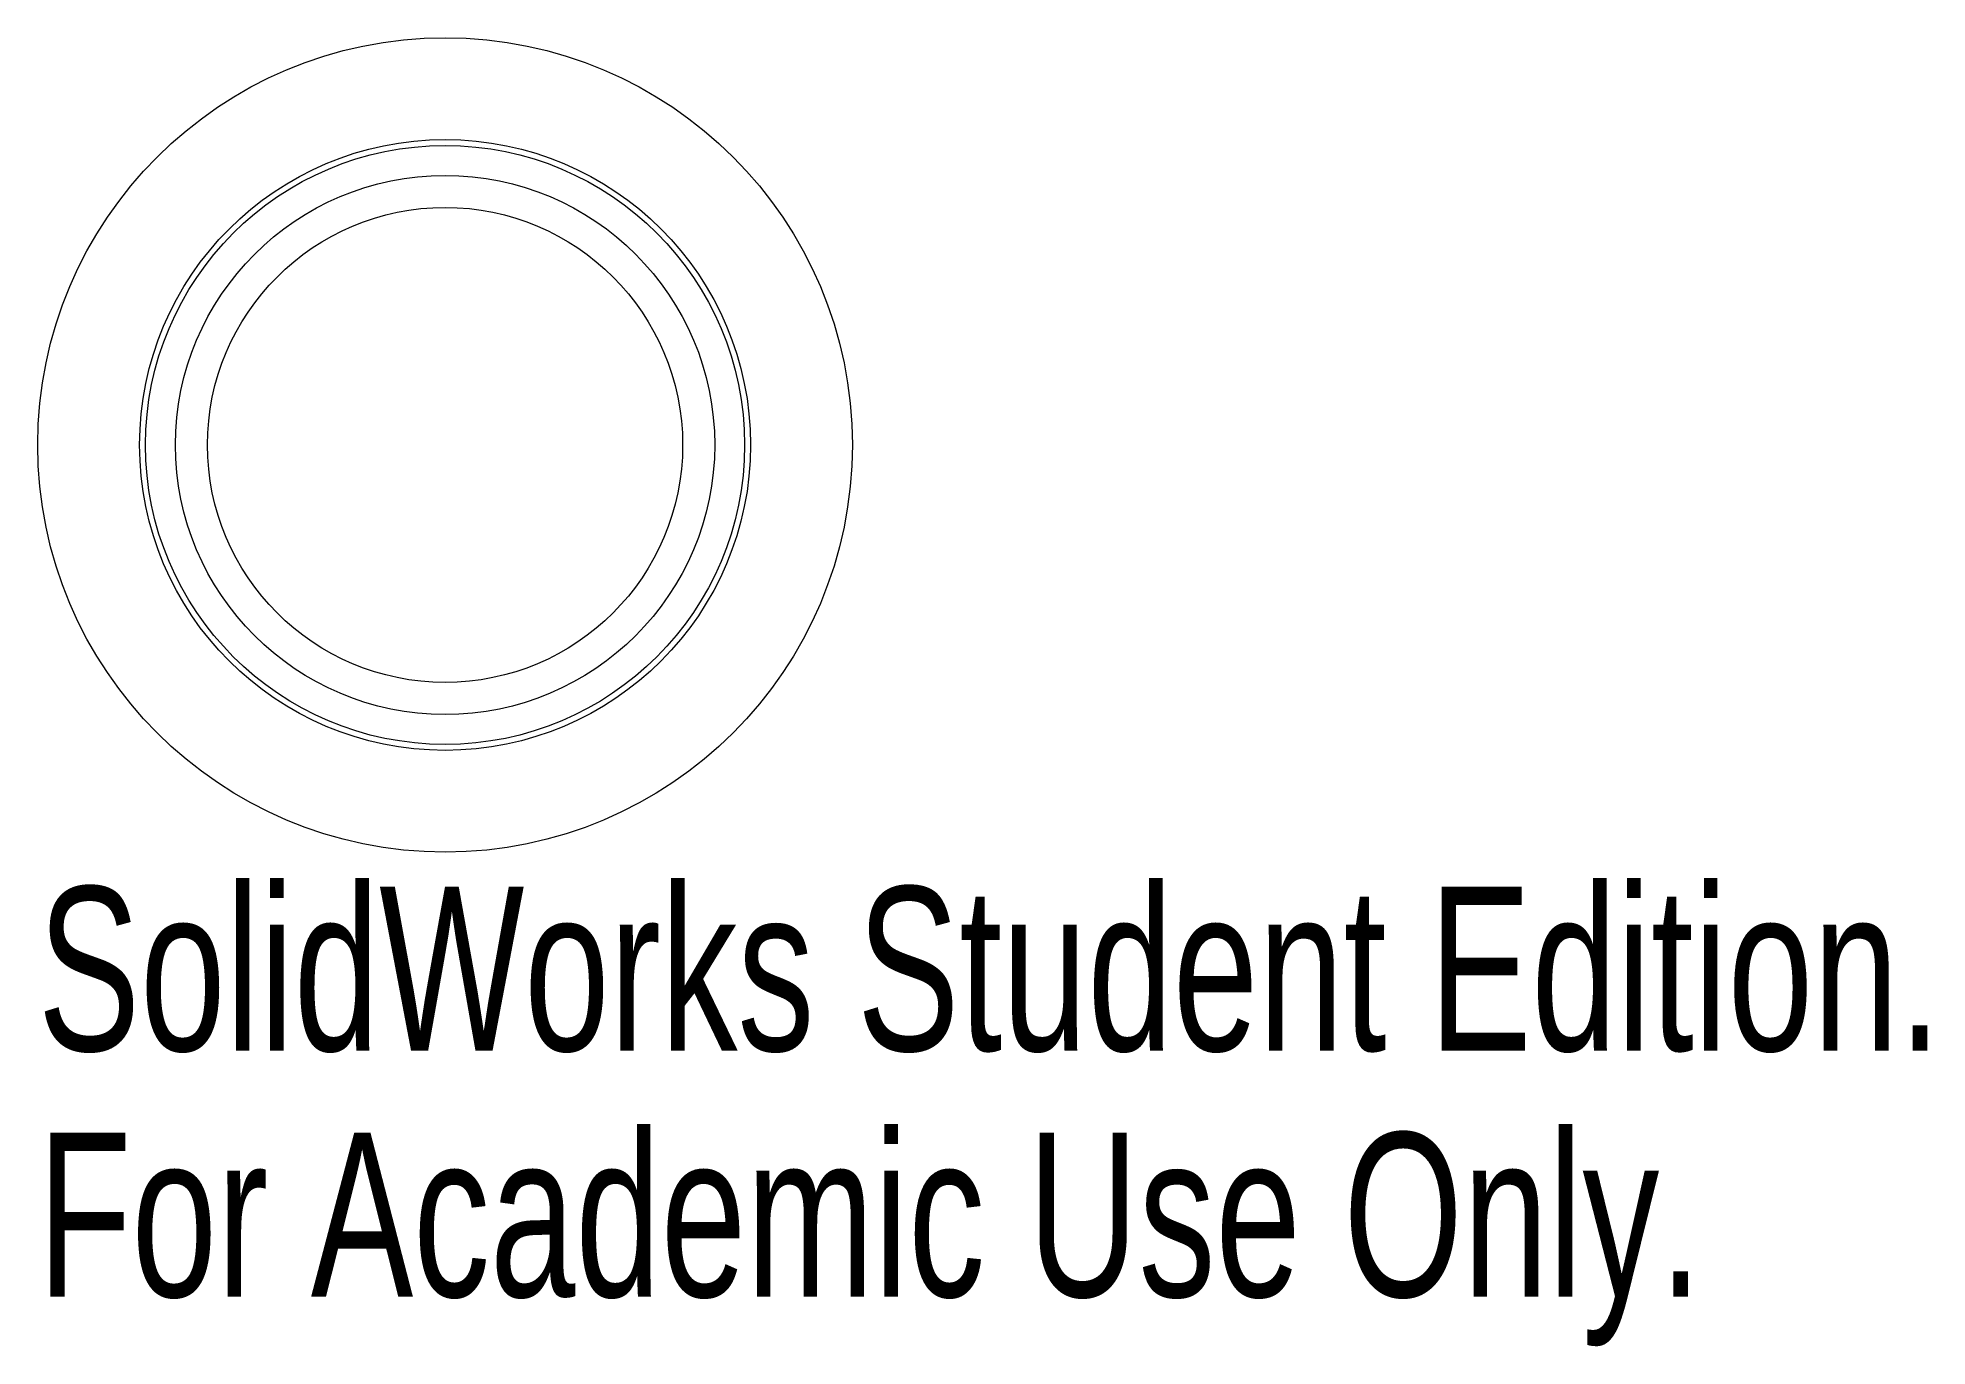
# Paper-space layout '_Top' of a CAD drawing. Header units: millimetres. Extents: x -12 to 43.7, y -26.6 to 12.
import ezdxf

# ---------------------------------------------------------------- set-up
doc = ezdxf.new("R2010")
doc.units = ezdxf.units.MM
doc.styles.add('SLDTEXTSTYLE0', font='TXT', dxfattribs={"width": 0.7})

psp = doc.layouts.new('_Top')

# ---------------------------------------------------------------- linework, layer by layer
at = {"color": 7, "linetype": 'Continuous', "lineweight": 15}
for radius in [12, 9, 8.826, 7.944, 7]:
    psp.add_circle((0, 0), radius, dxfattribs=at)

# ---------------------------------------------------------------- texts
at = {"color": 7, "linetype": 'Continuous', "char_height": 4.83362, "attachment_point": 1, "style": 'SLDTEXTSTYLE0'}
for s, insert in [('SolidWorks Student Edition.', (-12, -13.02)), ('For Academic Use Only.', (-12, -20.27))]:
    psp.add_mtext(s, dxfattribs=dict(at, insert=insert))

doc.saveas('drawing.dxf')
